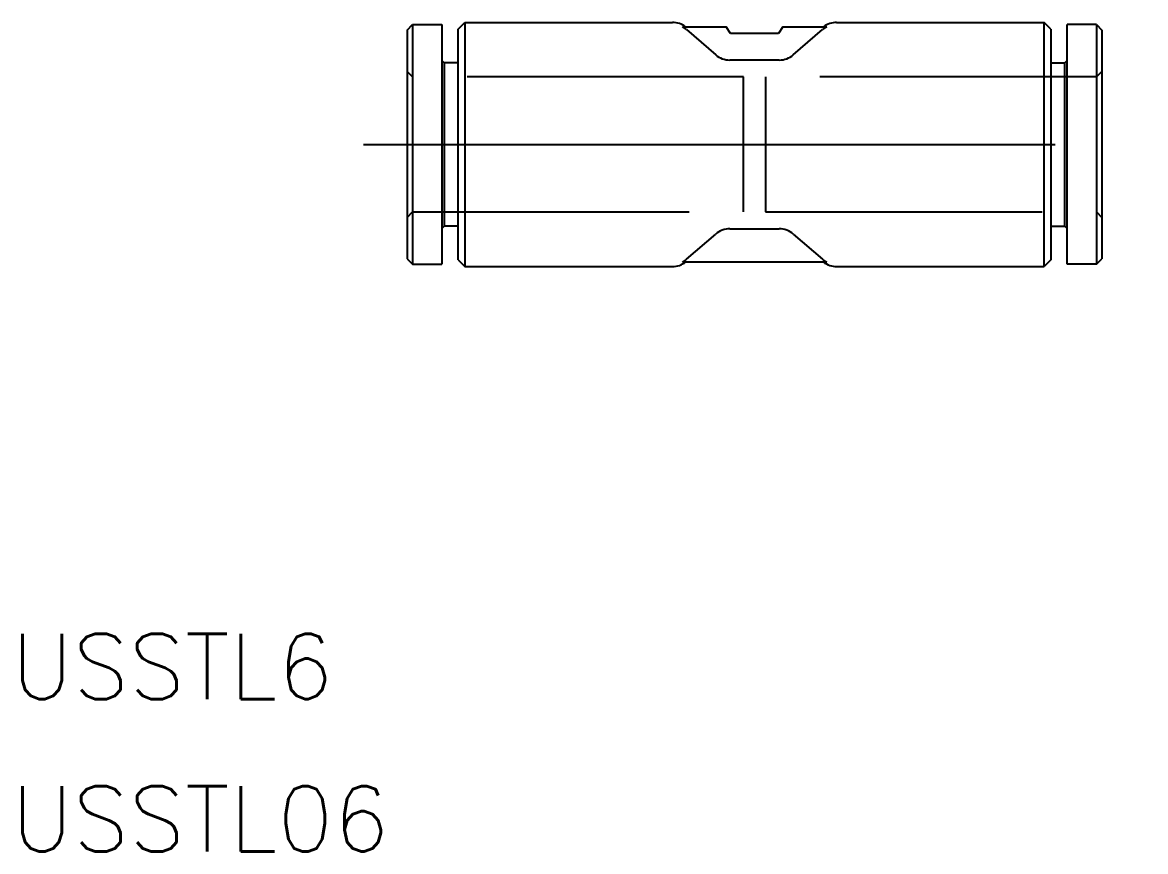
# Model space of a CAD drawing. Extents: x -72.3 to 8.5, y -32.5 to 7.6.
# Drawn here: x -72.3 to -20.8, y -32.5 to 5.6 of the extents above; entities that cross this region are included whole.
import ezdxf

# ---------------------------------------------------------------- set-up
doc = ezdxf.new("R2010")
doc.units = 0
doc.linetypes.add('CENTER', pattern=[50.8, 31.75, -6.35, 6.35, -6.35])
doc.linetypes.add('DASHED', pattern=[19.05, 12.7, -6.35])
doc.layers.get('0').update_dxf_attribs({"linetype": 'CONTINUOUS'})
doc.layers.add('CENTER', color=1, linetype='CENTER')
doc.styles.get("Standard").update_dxf_attribs({"font": 'txt.shx', "height": 3, "bigfont": 'bigfont.shx'})

msp = doc.modelspace()

# ---------------------------------------------------------------- linework, layer by layer
at = {"color": 7, "linetype": 'CONTINUOUS'}
for p, q in [((-54.685, 5.25), (-54.435, 5.5)), ((-54.685, 5.25), (-54.685, 0)), ((-54.435, 5.5), (-54.435, -5.5)), ((-54.435, 5.5), (-53.085, 5.5)), ((-53.085, 5.5), (-53.085, -5.5)), ((-52.335, 5.3), (-52.035, 5.6)), ((-52.335, -5.3), (-52.335, 5.3)), ((-52.035, 5.6), (-52.035, -5.6)), ((-52.035, 5.6), (-42.5, 5.6)), ((-42.048, 5.4), (-40.035, 5.4)), ((-41.856, 5.271), (-40.514, 4.116)), ((-39.835, 5.1), (-40.035, 5.4)), ((-37.435, 5.4), (-37.635, 5.1)), ((-37.435, 5.4), (-35.423, 5.4)), ((-36.957, 4.116), (-35.615, 5.271)), ((-34.97, 5.6), (-25.435, 5.6)), ((-25.435, -5.6), (-25.435, 5.6)), ((-25.135, 5.3), (-25.435, 5.6)), ((-25.135, 5.3), (-25.135, -5.3)), ((-24.385, -5.5), (-24.385, 5.5)), ((-23.035, 5.5), (-24.385, 5.5)), ((-23.035, 5.5), (-23.035, -5.5)), ((-23.035, 5.5), (-22.785, 5.25)), ((-22.785, 5.25), (-22.785, -5.25)), ((-37.635, 5.1), (-39.835, 5.1)), ((-52.985, 3.75), (-53.085, 3.85)), ((-52.985, 3.75), (-52.985, -3.75)), ((-52.335, 3.75), (-52.985, 3.75)), ((-37.6, 3.873), (-39.87, 3.873)), ((-25.135, 3.75), (-24.485, 3.75)), ((-24.485, 3.75), (-24.385, 3.85)), ((-24.485, -3.75), (-24.485, 3.75)), ((-54.685, 0), (-54.685, -5.25)), ((-52.985, -3.75), (-53.085, -3.85)), ((-52.335, -3.75), (-52.985, -3.75)), ((-41.856, -5.271), (-40.514, -4.116)), ((-39.87, -3.873), (-37.6, -3.873)), ((-36.957, -4.116), (-35.615, -5.271)), ((-25.135, -3.75), (-24.485, -3.75)), ((-24.485, -3.75), (-24.385, -3.85)), ((-54.685, -5.25), (-54.435, -5.5)), ((-54.435, -5.5), (-53.085, -5.5)), ((-52.335, -5.3), (-52.035, -5.6)), ((-52.035, -5.6), (-42.5, -5.6)), ((-35.423, -5.4), (-42.048, -5.4)), ((-34.97, -5.6), (-25.435, -5.6)), ((-25.135, -5.3), (-25.435, -5.6)), ((-23.035, -5.5), (-24.385, -5.5)), ((-23.035, -5.5), (-22.785, -5.25))]:
    msp.add_line(p, q, dxfattribs=at)
at = {"color": 3, "linetype": 'DASHED'}
for p, q in [((-54.685, 3.35), (-54.435, 3.1)), ((-54.435, 3.1), (-54.435, -3.1)), ((-39.235, 3.1), (-54.435, 3.1)), ((-39.235, -3.1), (-39.235, 3.1)), ((-38.235, 3.1), (-38.235, -3.1)), ((-23.035, 3.1), (-38.235, 3.1)), ((-23.035, 3.1), (-22.785, 3.35)), ((-23.035, 3.1), (-23.035, -3.1)), ((-54.685, -3.35), (-54.435, -3.1)), ((-54.435, -3.1), (-39.235, -3.1)), ((-38.235, -3.1), (-23.035, -3.1)), ((-23.035, -3.1), (-22.785, -3.35))]:
    msp.add_line(p, q, dxfattribs=at)
at = {"color": 7, "linetype": 'CONTINUOUS'}
for centre, radius, start, end in [((-42.5, 4.6), 1, 53.1301, 90), ((-42.505, 4.514), 0.997, 49.3878, 62.6995), ((-34.965, 4.514), 0.997, 117.3005, 130.6122), ((-34.97, 4.6), 1, 90, 126.8699), ((-39.868, 4.857), 0.984, 228.9082, 269.855), ((-37.603, 4.857), 0.984, 270.145, 311.0918), ((-39.868, -4.857), 0.984, 90.145, 131.0918), ((-37.603, -4.857), 0.984, 48.9082, 89.855), ((-42.5, -4.6), 1, 270, 306.8699), ((-42.505, -4.514), 0.997, 297.3005, 310.6122), ((-34.965, -4.514), 0.997, 229.3878, 242.6995), ((-34.97, -4.6), 1, 233.1301, 270)]:
    msp.add_arc(centre, radius, start, end, dxfattribs=at)
at = {"layer": 'CENTER', "color": 1, "linetype": 'CENTER'}
msp.add_line((-56.685, 0), (-20.785, 0), dxfattribs=at)

# ---------------------------------------------------------------- texts
at = {"color": 7, "linetype": 'CONTINUOUS'}
for s, p in [('USSTL6', (-72.859, -25.456)), ('USSTL06', (-72.859, -32.456))]:
    msp.add_text(s, height=3, dxfattribs=at).set_placement(p)

doc.saveas('drawing.dxf')
